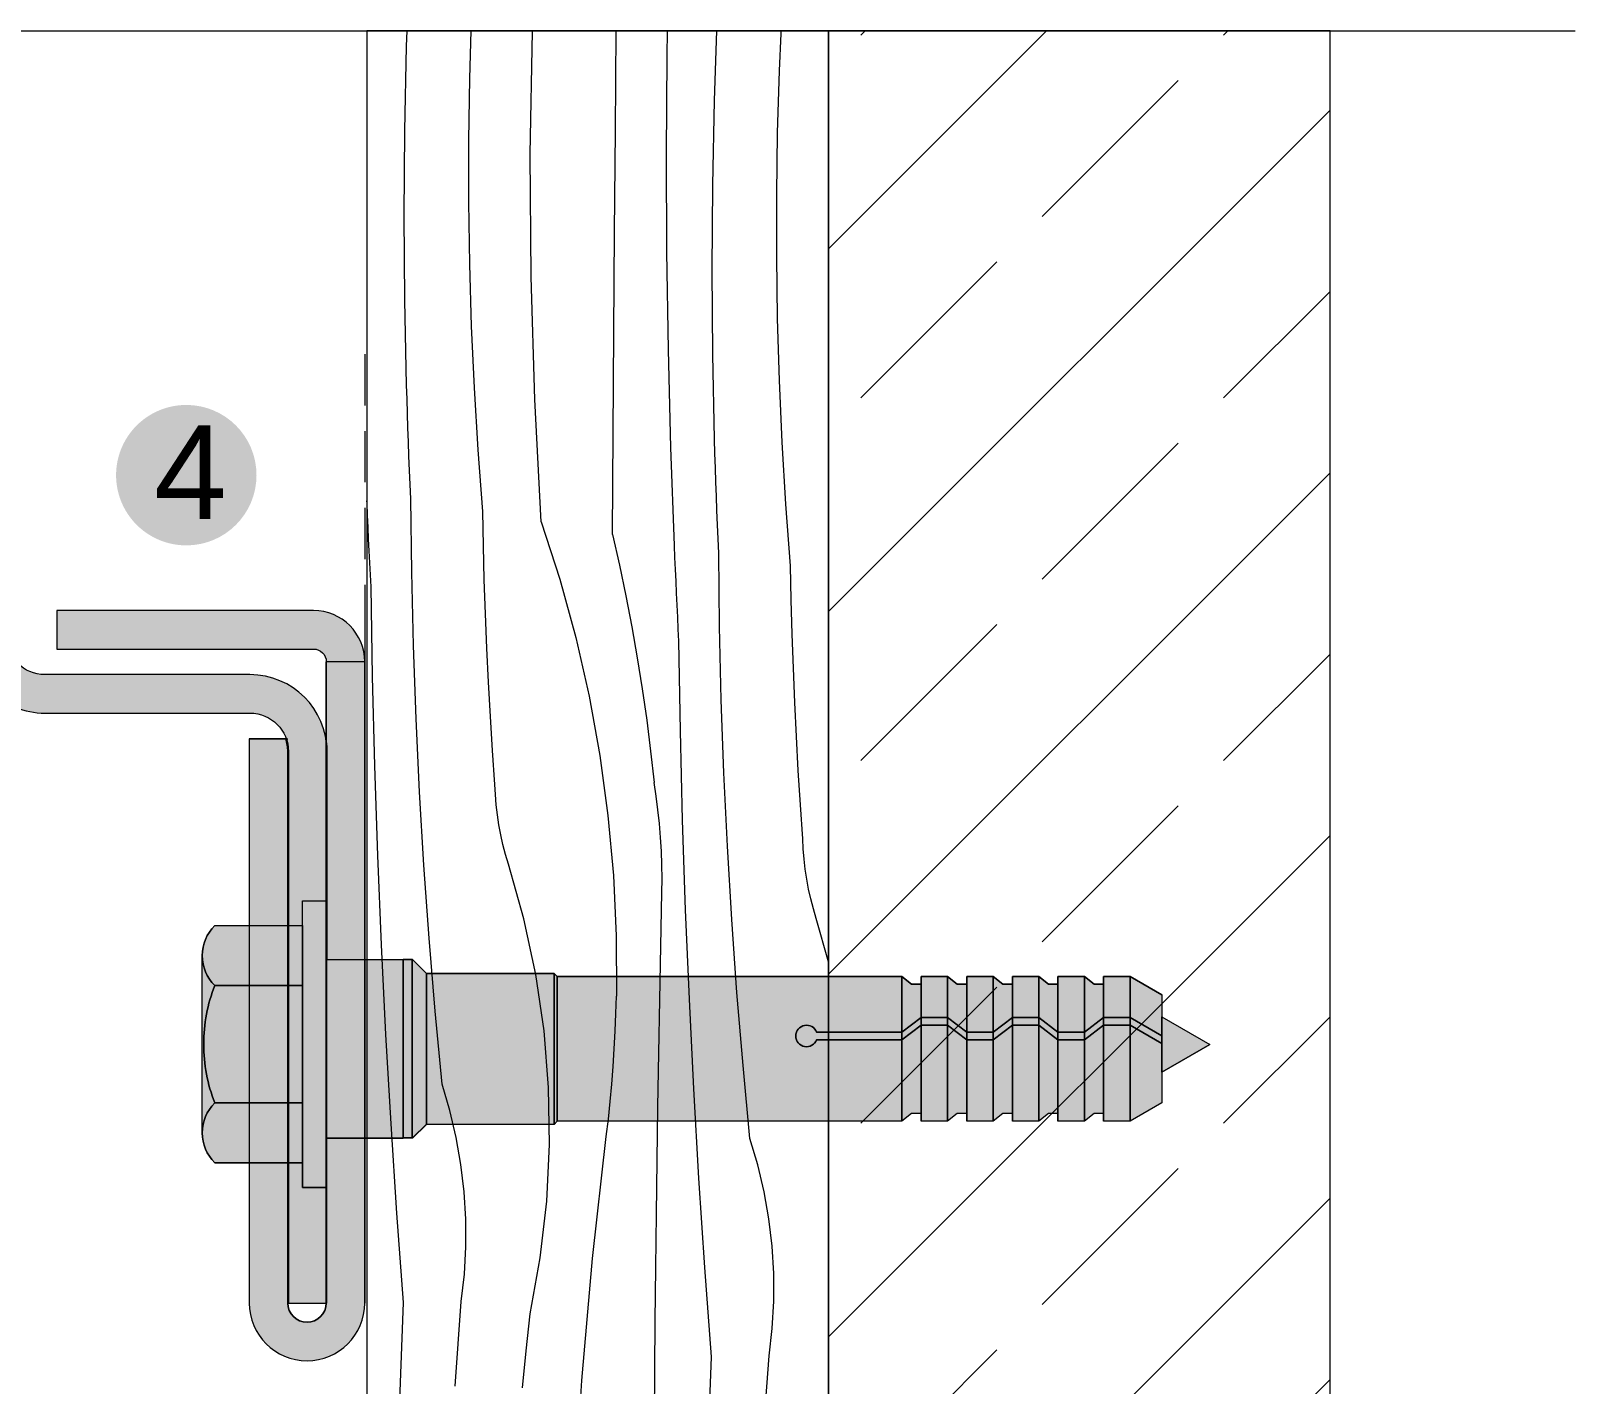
# Model space of a CAD drawing. Header units: millimetres. Extents: x -7826 to 55813, y 465 to 25965.
# Drawn here: x 49523 to 50125, y 14803 to 15331 of the extents above; entities that cross this region are included whole.
import ezdxf

# ---------------------------------------------------------------- set-up
doc = ezdxf.new("R2010")
doc.units = ezdxf.units.MM
doc.linetypes.add('Hidden Line', pattern=[30.00000000000001, 20, -10.00000000000001])
for name, color, linetype, lineweight in [('2D - Ogolne2', 251, 'Continuous', 15), ('2D - Ogolne5', 161, 'Continuous', 25), ('2D Drafting - General102', 254, 'Continuous', 13), ('2D Drafting - General121', 255, 'Continuous', 0), ('2D Drafting - General142', 254, 'Continuous', 0), ('2D Drafting - General2', 251, 'Continuous', 15), ('2D Drafting - General81', 251, 'Continuous', 20), ('ELE-warstwy2', 251, 'Continuous', 15), ('Opisy - Tekst121', 255, 'Continuous', 0)]:
    doc.layers.add(name, color=color, linetype=linetype, lineweight=lineweight)
doc.styles.add('GENERATED_STYLE_5', font='arial.ttf')

# ---------------------------------------------------------------- blocks, each defined once
blk = doc.blocks.new('*X14')
at = {"layer": '2D Drafting - General81', "linetype": 'Continuous'}
for p, q in [((-48649.31821343394, 67559.83775277509), (-48649.11861789362, 67565.74805207837)), ((-48624.67264350982, 67547.22192395214), (-48624.113058451, 67565.74805207837)), ((-48601.05445500449, 67517.67497542551), (-48600.22222209942, 67565.48578505877)), ((-48600.22222209942, 67565.48578505877), (-48600.21146769656, 67565.74805207837)), ((-48567.87820302477, 67526.78567742337), (-48567.56977867083, 67565.74805207837)), ((-48547.71109634572, 67555.89320447696), (-48547.54686335266, 67565.74805207837)), ((-48529.25045218669, 67538.66656695392), (-48528.33588874774, 67565.74805207837)), ((-48503.87581146168, 67550.18801423855), (-48503.26329801228, 67564.68425982898)), ((-48503.26329801228, 67564.68425982898), (-48503.20872015315, 67565.74805207837)), ((-48649.98370490962, 67526.79826802274), (-48649.31821343394, 67559.83775277509)), ((-48547.94361791428, 67517.73692972268), (-48547.71109634572, 67555.89320447696)), ((-48625.03880606376, 67523.07641573406), (-48624.67264350982, 67547.22192395214)), ((-48504.60488226257, 67526.05073813099), (-48503.87581146167, 67550.18801423855)), ((-48529.91594366237, 67505.62708220158), (-48529.25045218669, 67538.66656695392)), ((-48650.19920409972, 67493.75278434186), (-48649.98370490962, 67526.79826802274)), ((-48625.04197763019, 67498.9281314872), (-48625.03880606376, 67523.07641573406)), ((-48568.17570225641, 67487.44149359108), (-48567.87820302477, 67526.78567742337)), ((-48504.97104481651, 67501.90522991291), (-48504.60488226257, 67526.05073813099)), ((-48600.7592991826, 67469.8578340175), (-48601.05445500449, 67517.67497542551)), ((-48547.77282965294, 67479.58032871092), (-48547.94361791428, 67517.73692972268)), ((-48530.13144285247, 67472.5815985207), (-48529.91594366237, 67505.62708220158)), ((-48624.68215749245, 67474.78252792064), (-48625.04197763019, 67498.9281314872)), ((-48504.97421638294, 67477.75694566606), (-48504.97104481651, 67501.90522991291)), ((-48649.96467103829, 67460.7074302683), (-48650.19920409972, 67493.75278434186)), ((-48568.459254799, 67448.09720677356), (-48568.17570225641, 67487.44149359108)), ((-48623.95942695791, 67450.64506113765), (-48624.68215749245, 67474.78252792064)), ((-48547.1987506421, 67441.42766428636), (-48547.77282965294, 67479.58032871092)), ((-48504.6143962452, 67453.6113420995), (-48504.97421638294, 67477.75694566606)), ((-48599.33691870354, 67422.06094119835), (-48600.7592991826, 67469.8578340175)), ((-48529.89690979105, 67439.53624444714), (-48530.13144285247, 67472.5815985207)), ((-48649.28014922128, 67427.66833431386), (-48649.96467103829, 67460.7074302683)), ((-48622.87394933964, 67426.5211854029), (-48623.95942695791, 67450.64506113765)), ((-48503.89166571065, 67429.4738753165), (-48504.6143962452, 67453.6113420995)), ((-48568.72886061686, 67408.75282191463), (-48568.459254799, 67448.09720677356)), ((-48546.2214450177, 67403.283198854), (-48547.1987506421, 67441.42766428636)), ((-48529.21238797403, 67406.49714849271), (-48529.89690979105, 67439.53624444714)), ((-48649.12098946909, 67422.11819227375), (-48649.28014922128, 67427.66833431386)), ((-48621.42596991947, 67402.41635190994), (-48622.87394933964, 67426.5211854029)), ((-48502.80618809238, 67405.34999958175), (-48503.89166571065, 67429.4738753165)), ((-48648.94913061165, 67416.5684289432), (-48649.12098946909, 67422.11819227375)), ((-48596.78810423335, 67374.31086607599), (-48599.33691870354, 67422.06094119835)), ((-48648.76457354873, 67411.01907337857), (-48648.94913061165, 67416.5684289432)), ((-48648.56731924662, 67405.47015463411), (-48648.76457354873, 67411.01907337857)), ((-48568.98451967614, 67369.40834395814), (-48568.72886061686, 67408.75282191463)), ((-48648.35736873806, 67399.92170176182), (-48648.56731924662, 67405.47015463411)), ((-48619.6158158926, 67378.33600754935), (-48621.42596991947, 67402.41635190994)), ((-48544.84102196407, 67365.15119390283), (-48546.2214450177, 67403.283198854)), ((-48529.05322822183, 67400.9470064526), (-48529.21238797402, 67406.49714849272)), ((-48501.35820867221, 67381.24516608879), (-48502.80618809238, 67405.34999958175)), ((-48648.13472312225, 67394.3737438112), (-48648.35736873806, 67399.92170176182)), ((-48528.88136936439, 67395.39724312205), (-48529.05322822183, 67400.9470064526)), ((-48528.69681230147, 67389.84788755742), (-48528.88136936439, 67395.39724312205)), ((-48647.8993835649, 67388.82630982918), (-48648.13472312225, 67394.3737438112)), ((-48528.49955799936, 67384.29896881297), (-48528.69681230147, 67389.84788755742)), ((-48647.65135129815, 67383.27942885995), (-48647.8993835649, 67388.82630982918)), ((-48528.2896074908, 67378.75051594069), (-48528.49955799936, 67384.29896881297)), ((-48664.71178325675, 67381.64784302753), (-48664.74784675526, 67382.50358001268)), ((-48664.50872513288, 67376.97356557462), (-48664.71178325675, 67381.64784302753)), ((-48647.30948627648, 67354.70148377257), (-48647.65135129815, 67383.27942885997)), ((-48619.34911322461, 67365.01879450917), (-48619.6158158926, 67378.33600754935)), ((-48528.066961875, 67373.20255799005), (-48528.2896074908, 67378.75051594069)), ((-48499.54805464534, 67357.1648217282), (-48501.35820867221, 67381.24516608879)), ((-48664.29960918082, 67372.29955521655), (-48664.50872513288, 67376.97356557462)), ((-48664.08443575179, 67367.62581980428), (-48664.29960918082, 67372.29955521655)), ((-48596.78810423336, 67374.310866076), (-48589.56401359491, 67351.92820856354)), ((-48527.83162231765, 67367.65512400804), (-48528.066961875, 67373.20255799005)), ((-48663.86320520724, 67362.95236718819), (-48664.08443575179, 67367.62581980428)), ((-48568.98451967615, 67369.40834395814), (-48566.27370605092, 67357.44140052934)), ((-48527.58359005089, 67362.1082430388), (-48527.83162231765, 67367.65512400804)), ((-48663.63591791875, 67358.27920521826), (-48663.86320520724, 67362.95236718819)), ((-48618.98822362465, 67351.7038009993), (-48619.34911322461, 67365.01879450917)), ((-48544.6440220095, 67360.47665720638), (-48544.84102196407, 67365.15119390283)), ((-48544.44096388564, 67355.80237975346), (-48544.6440220095, 67360.47665720638)), ((-48527.24172502923, 67333.53029795142), (-48527.5835900509, 67362.10824303882)), ((-48663.4025742681, 67353.60634174399), (-48663.63591791875, 67358.27920521826)), ((-48663.16317464726, 67348.93378461429), (-48663.4025742681, 67353.60634174399)), ((-48646.62921723939, 67326.12959109554), (-48647.30948627648, 67354.70148377257)), ((-48566.27370605092, 67357.44140052934), (-48563.75860358877, 67345.43179998876)), ((-48544.23184793357, 67351.1283693954), (-48544.44096388564, 67355.80237975346)), ((-48499.28135197736, 67343.84760868803), (-48499.54805464534, 67357.1648217282)), ((-48662.57930823296, 67314.02686896184), (-48663.16317464726, 67348.93378461429)), ((-48618.53316514764, 67338.3916931552), (-48618.98822362465, 67351.7038009993)), ((-48589.56401359491, 67351.92820856354), (-48583.33805940862, 67329.24763675984)), ((-48544.01667450454, 67346.45463398311), (-48544.23184793357, 67351.1283693954)), ((-48563.75860358877, 67345.43179998876), (-48561.43988255198, 67333.38274283508)), ((-48543.79544395999, 67341.78118136703), (-48544.01667450454, 67346.45463398311)), ((-48543.5681566715, 67337.10801939711), (-48543.79544395999, 67341.78118136703)), ((-48498.92046237739, 67330.53261517816), (-48499.28135197736, 67343.84760868803)), ((-48617.98396055972, 67325.08313696786), (-48618.53316514764, 67338.3916931552)), ((-48543.33481302085, 67332.43515592282), (-48543.5681566715, 67337.10801939711)), ((-48583.33805940862, 67329.24763675984), (-48578.12245371134, 67306.31363797894)), ((-48561.43988255198, 67333.38274283508), (-48559.31816086813, 67321.29744008192)), ((-48543.09541340001, 67327.76259879312), (-48543.33481302085, 67332.43515592282)), ((-48526.56145599213, 67304.95840527439), (-48527.24172502923, 67333.53029795142)), ((-48498.46540390039, 67317.22050733404), (-48498.92046237739, 67330.53261517816)), ((-48645.61063959084, 67297.56775787906), (-48646.62921723939, 67326.12959109554)), ((-48617.340637337, 67311.77879825066), (-48617.98396055972, 67325.08313696786)), ((-48542.5115469857, 67292.85568314069), (-48543.0954134, 67327.76259879314)), ((-48559.31816086813, 67321.29744008192), (-48557.39400396545, 67309.1791124022)), ((-48497.91619931247, 67303.91195114671), (-48498.46540390039, 67317.22050733404)), ((-48661.70805513072, 67279.12594378227), (-48662.57930823296, 67314.02686896184)), ((-48616.60322766429, 67298.47934260595), (-48617.340637337, 67311.77879825066)), ((-48578.12245371134, 67306.31363797894), (-48573.92742676936, 67283.17119662483)), ((-48557.39400396545, 67309.1791124022), (-48555.66792462218, 67297.03098926981)), ((-48525.54287834358, 67276.39657205791), (-48526.56145599213, 67304.95840527439)), ((-48497.27287608974, 67290.6076124295), (-48497.91619931247, 67303.91195114671)), ((-48644.25389618072, 67269.01998976263), (-48645.61063959084, 67297.56775787906)), ((-48615.77176843344, 67285.18543539182), (-48616.60322766429, 67298.47934260595)), ((-48555.66792462218, 67297.03098926981), (-48554.14038282986, 67284.85630809896)), ((-48541.64029388347, 67257.95475796112), (-48542.5115469857, 67292.85568314069)), ((-48496.53546641704, 67277.3081567848), (-48497.27287608974, 67290.6076124295)), ((-48614.84630124149, 67271.8977416887), (-48615.77176843344, 67285.18543539182)), ((-48573.92742676936, 67283.17119662483), (-48570.76120701193, 67259.86570595589)), ((-48554.14038282986, 67284.85630809896), (-48552.81178567074, 67272.65831338147)), ((-48660.5494744044, 67244.23337507407), (-48661.70805513072, 67279.12594378227)), ((-48524.18613493346, 67247.84880394148), (-48525.54287834358, 67276.39657205791)), ((-48495.70400718618, 67264.01424957067), (-48496.53546641704, 67277.3081567848)), ((-48642.55917728481, 67240.49029041309), (-48644.25389618072, 67269.01998976263)), ((-48614.66924023854, 67267.95281785047), (-48614.84630124149, 67271.8977416887)), ((-48551.98771033328, 67267.3414326728), (-48552.81178567073, 67272.65831338147)), ((-48614.35382617469, 67264.01653932164), (-48614.66924023854, 67267.95281785047)), ((-48613.90044773677, 67260.09375680407), (-48614.35382617469, 67264.01653932164)), ((-48551.28847026252, 67262.00669894415), (-48551.98771033328, 67267.3414326728)), ((-48494.77853999424, 67250.72655586756), (-48495.70400718618, 67264.01424957067)), ((-48613.30966362599, 67256.18930436837), (-48613.90044773677, 67260.09375680407)), ((-48570.76120701193, 67259.86570595589), (-48568.63000489149, 67236.4428790472)), ((-48550.71444958149, 67256.65704279728), (-48551.28847026252, 67262.00669894415)), ((-48540.48171315714, 67223.06218925292), (-48541.64029388347, 67257.95475796112)), ((-48612.58220186949, 67252.3079934969), (-48613.30966362599, 67256.18930436837)), ((-48611.71895892316, 67248.45460715449), (-48612.58220186949, 67252.3079934969)), ((-48550.26596362478, 67251.29540303143), (-48550.71444958149, 67256.65704279728)), ((-48549.94325876524, 67245.924725029), (-48550.26596362478, 67251.29540303143)), ((-48610.72099856695, 67244.63389389442), (-48611.71895892316, 67248.45460715449)), ((-48549.74651227873, 67240.5479591375), (-48549.94325876524, 67245.924725029)), ((-48522.49141603756, 67219.31910459195), (-48524.18613493346, 67247.84880394148)), ((-48494.60147899129, 67246.78163202932), (-48494.77853999424, 67250.72655586756)), ((-48494.28606492744, 67242.8453535005), (-48494.60147899129, 67246.78163202932)), ((-48659.10364459632, 67209.35152826912), (-48660.5494744044, 67244.23337507407)), ((-48640.52672057809, 67211.98266096332), (-48642.55917728481, 67240.49029041309)), ((-48609.58955059396, 67240.85056200672), (-48610.72099856695, 67244.63389389442)), ((-48603.55337852077, 67219.50839233032), (-48609.58955059396, 67240.85056200672)), ((-48549.67583224668, 67235.16805904874), (-48549.74651227873, 67240.5479591375)), ((-48493.83268648951, 67238.92257098292), (-48494.28606492744, 67242.8453535005)), ((-48493.24190237874, 67235.01811854722), (-48493.83268648951, 67238.92257098292)), ((-48568.63000489149, 67236.4428790472), (-48567.53800070204, 67212.94865912564)), ((-48549.73125749669, 67229.78798017629), (-48549.67583224668, 67235.16805904874)), ((-48492.51444062223, 67231.13680767575), (-48493.24190237874, 67235.01811854722)), ((-48550.17454552127, 67208.89791637061), (-48549.73125749669, 67229.78798017629)), ((-48491.65119767591, 67227.28342133334), (-48492.51444062223, 67231.13680767575)), ((-48490.6532373197, 67223.46270807329), (-48491.65119767591, 67227.28342133334)), ((-48539.03588334907, 67188.18034244797), (-48540.48171315714, 67223.06218925292)), ((-48489.52178934671, 67219.67937618557), (-48490.6532373197, 67223.46270807329)), ((-48598.91703268429, 67197.81904293763), (-48603.55337852077, 67219.50839233032)), ((-48520.45895933084, 67190.81147514217), (-48522.49141603756, 67219.31910459195)), ((-48484.74784675527, 67202.80008719639), (-48489.52178934671, 67219.67937618557)), ((-48657.37066372198, 67174.48276807256), (-48659.10364459632, 67209.35152826912)), ((-48638.15681110138, 67183.50109945094), (-48640.52672057809, 67211.98266096332)), ((-48567.53800070204, 67212.94865912564), (-48567.48733637959, 67189.4291294535)), ((-48550.584240667, 67188.0071667439), (-48550.17454552127, 67208.89791637061)), ((-48595.7001173865, 67175.87422496709), (-48598.91703268429, 67197.81904293763)), ((-48518.08904985413, 67162.32991362979), (-48520.45895933084, 67190.81147514217)), ((-48567.6691386677, 67182.56027143449), (-48567.48733637958, 67189.4291294535)), ((-48550.96034187448, 67167.11578531614), (-48550.584240667, 67188.0071667439)), ((-48537.30290247472, 67153.31158225141), (-48539.03588334907, 67188.18034244797)), ((-48635.44978122141, 67155.04960025776), (-48638.15681110138, 67183.50109945094)), ((-48567.93979948824, 67175.6943406689), (-48567.6691386677, 67182.56027143449)), ((-48655.35064926335, 67139.62945830225), (-48657.37066372198, 67174.48276807256)), ((-48593.91623501624, 67153.7667297792), (-48595.7001173865, 67175.87422496709)), ((-48568.29927352833, 67168.83248662119), (-48567.93979948824, 67175.6943406689)), ((-48568.74750060639, 67161.97585807329), (-48568.29927352833, 67168.83248662119)), ((-48551.30284817117, 67146.22382610895), (-48550.96034187448, 67167.11578531614)), ((-48569.28440568219, 67155.12560293227), (-48568.74750060639, 67161.97585807329)), ((-48515.38201997415, 67133.8784144366), (-48518.08904985413, 67162.32991362979)), ((-48632.4118410472, 67144.76342915582), (-48635.44978122141, 67155.04960025776)), ((-48569.90989886937, 67148.28286803822), (-48569.28440568219, 67155.12560293227)), ((-48593.57292853294, 67131.59003659803), (-48593.91623501624, 67153.7667297792)), ((-48535.2828880161, 67118.4582724811), (-48537.30290247472, 67153.31158225141)), ((-48629.96301012254, 67134.32132096145), (-48632.4118410472, 67144.76342915582)), ((-48570.6238754506, 67141.44879897221), (-48569.90989886937, 67148.28286803822)), ((-48551.6117586714, 67125.33134314543), (-48551.30284817117, 67146.22382610895)), ((-48653.04373816097, 67104.79396172875), (-48655.35064926335, 67139.62945830225)), ((-48571.42621589499, 67134.62453986453), (-48570.6238754506, 67141.44879897221)), ((-48628.11119401987, 67123.75698598179), (-48629.96301012254, 67134.32132096145)), ((-48594.67164957208, 67109.4379172441), (-48593.57292853294, 67131.59003659803)), ((-48576.75711660338, 67087.1045690414), (-48571.42621589499, 67134.62453986453)), ((-48512.34407979994, 67123.59224333467), (-48515.38201997415, 67133.8784144366)), ((-48551.88707257641, 67104.43839045004), (-48551.6117586714, 67125.33134314543)), ((-48626.86237096583, 67113.1045291093), (-48628.11119401987, 67123.75698598179)), ((-48532.97597691372, 67083.6227759076), (-48535.2828880161, 67118.4582724811)), ((-48509.89524887529, 67113.1501351403), (-48512.34407979994, 67123.59224333467)), ((-48626.22057254179, 67102.39833972076), (-48626.86237096583, 67113.1045291093)), ((-48508.04343277261, 67102.58580016064), (-48509.89524887529, 67113.1501351403)), ((-48597.207752307, 67087.40403963003), (-48594.67164957208, 67109.4379172441)), ((-48650.45008680462, 67069.97863991493), (-48653.04373816097, 67104.79396172875)), ((-48626.18787066863, 67091.67298065788), (-48626.22057254179, 67102.39833972076)), ((-48552.12878917425, 67083.54502204845), (-48551.88707257641, 67104.43839045004)), ((-48506.79460971858, 67091.93334328817), (-48508.04343277261, 67102.58580016064)), ((-48626.76437091795, 67080.9630766479), (-48626.18787066863, 67091.67298065788)), ((-48506.15281129453, 67081.22715389961), (-48506.79460971858, 67091.93334328817)), ((-48601.17051309334, 67065.58157169573), (-48597.207752307, 67087.40403963003)), ((-48580.96623486773, 67039.47212786072), (-48576.75711660338, 67087.1045690414)), ((-48552.3369078399, 67062.65129196741), (-48552.12878917425, 67083.54502204845)), ((-48530.38232555737, 67048.8074540938), (-48532.97597691372, 67083.6227759076)), ((-48627.94821217128, 67070.30320252446), (-48626.76437091795, 67080.9630766479)), ((-48506.12010942137, 67070.50179483673), (-48506.15281129453, 67081.22715389961)), ((-48630.41160447608, 67037.34895955096), (-48627.94821217128, 67070.30320252446)), ((-48506.69660967069, 67059.79189082675), (-48506.12010942137, 67070.50179483673)), ((-48651.89220178835, 67031.84891825615), (-48650.45008680462, 67069.97863991493)), ((-48602.69769535246, 67051.1529881446), (-48601.17051309334, 67065.58157169573)), ((-48552.69019343651, 67023.30756951377), (-48552.3369078399, 67062.65129196741)), ((-48507.88045092402, 67049.13201670331), (-48506.69660967069, 67059.79189082675)), ((-48604.09449920789, 67036.711199892), (-48602.69769535246, 67051.1529881446)), ((-48531.8244405411, 67010.677732435), (-48530.38232555737, 67048.8074540938)), ((-48510.34384322882, 67016.17777372981), (-48507.88045092402, 67049.13201670331)), ((-48584.05123094353, 66991.75369401588), (-48580.96623486773, 67039.47212786072))]:
    blk.add_line(p, q, dxfattribs=at)
blk = doc.blocks.new('Wype_nienie_21')
at = {"layer": '2D Drafting - General2', "linetype": 'Continuous'}
for p, q in [((-48484.74784675527, 67565.74805207837), (-48664.74784675526, 67565.74805207837)), ((-48664.74784675526, 67565.74805207837), (-48664.74784675526, 66653.83366703978)), ((-48484.74784675527, 66653.83366703978), (-48484.74784675527, 67565.74805207837))]:
    blk.add_line(p, q, dxfattribs=at)
at = {"layer": '2D Drafting - General81', "linetype": 'Continuous'}
blk.add_blockref('*X14', (0, 0), dxfattribs=at)

msp = doc.modelspace()

# ---------------------------------------------------------------- hatches: boundary and pattern name
at = {"layer": '2D - Ogolne5', "linetype": 'Continuous'}
msp.add_hatch(color=256, dxfattribs=at).paths.add_polyline_path([(49583.3559165989, 15130.39267922585, 0.9999999999999999), (49583.35591659889, 15185.16068516024, 0.9999999999999999)], flags=0)
at = {"layer": '2D Drafting - General102', "linetype": 'Continuous'}
h = msp.add_hatch(color=256, dxfattribs=at)
edge = h.paths.add_edge_path()
edge.add_line((49532.9391928781, 15104.99721744522), (49532.9391928781, 15089.99721744522))
edge.add_line((49532.9391928781, 15089.99721744522), (49632.93919496427, 15089.99721744522))
edge.add_arc((49632.93919496427, 15084.99722966419), 4.999987781033269, 0, 90, ccw=False)
edge.add_line((49637.9391827453, 15084.99722966419), (49637.9391827453, 15053.95124193304))
edge.add_arc((49608.20089657365, 15049.99721416695), 30.00000000002899, 2.779643182293512e-11, 7.573673327187009, ccw=False)
edge.add_line((49638.20089657368, 15049.99721416697), (49638.20089657368, 14968.907943642))
edge.add_line((49638.20089657368, 14968.907943642), (49652.93917893651, 14968.907943642))
edge.add_line((49652.93917893651, 14968.907943642), (49652.93917893651, 15084.99722966419))
edge.add_arc((49632.93919115548, 15084.99722966419), 19.99998778103327, 0, 89.99998908861606)
edge.add_line((49632.93919496427, 15104.99721744522), (49532.9391928781, 15104.99721744522))
h = msp.add_hatch(color=256, dxfattribs=at)
edge = h.paths.add_edge_path()
edge.add_line((49652.9391827453, 14834.99721416697), (49652.9391827453, 15084.99722966419))
edge.add_line((49652.9391827453, 15084.99722966419), (49637.9391827453, 15084.99722966419))
edge.add_line((49637.9391827453, 15084.99722966419), (49637.9391827453, 14834.99721416697))
edge.add_arc((49630.4391827453, 14834.99721416697), 7.5, -180, 0, ccw=False)
edge.add_line((49622.9391827453, 14834.99721416697), (49622.9391827453, 15049.99721416697))
edge.add_arc((49607.93918274527, 15049.99721416698), 15.0000000000291, 359.9999999999722, 379.4712520273591)
edge.add_line((49622.08131562948, 15054.99722191559), (49607.9391827453, 15054.99722191559))
edge.add_line((49607.9391827453, 15054.99722191559), (49607.9391827453, 14834.99721416697))
edge.add_arc((49630.4391827453, 14834.99721416697), 22.5, 180, 360)
at = {"layer": '2D Drafting - General121', "linetype": 'Continuous'}
for points in [[(49637.9391827453, 14935.91332010936), (49637.9391827453, 14879.99416984371), (49628.61932436769, 14879.99416984371), (49628.61932436769, 14935.91332010936), (49628.61932436769, 14991.83247037501), (49637.9391827453, 14991.83247037501)], [(49667.93917473459, 14899.23604643131), (49637.9391827453, 14899.23604643131), (49637.9391827453, 14935.91332010936), (49637.9391827453, 14968.907943642), (49667.93917473459, 14968.907943642), (49667.93917473459, 14932.03764678276)], [(49637.9391827453, 14899.23604643131), (49637.9391827453, 14935.91332010936), (49637.9391827453, 14968.907943642), (49667.93917473459, 14968.907943642), (49667.93917473459, 14932.98738458642), (49667.93917473459, 14899.23604643131)], [(49667.93917473459, 14899.3331315365), (49667.93917473459, 14932.03764678276), (49667.93917473459, 14968.907943642), (49671.4526401668, 14968.9079443864), (49671.4526401668, 14899.3331315365)], [(49671.4526401668, 14899.3331315365), (49671.4526401668, 14968.9079443864), (49671.62816950849, 14968.9079443864), (49677.04171695362, 14963.49439694127), (49677.04171695362, 14904.74667898164), (49671.62816950849, 14899.3331315365)], [(49677.04171695362, 14904.64959387644), (49677.04171695362, 14963.49439694127), (49726.78403386622, 14963.49439694127), (49726.78403386622, 14904.64959387644)], [(49726.78403386622, 14904.64959387644), (49726.78403386622, 14963.49439694127), (49728.02950536804, 14962.24892543944), (49728.02950536804, 14905.89506537825)], [(49869.88964331862, 14959.29025925457), (49869.88964331862, 14946.33919723464), (49862.44836553036, 14940.5927126609), (49862.44836553036, 14962.24892543944), (49866.19131058754, 14959.29025925457)], [(49880.2449749657, 14962.24892543944), (49880.2449749657, 14946.33919723464), (49869.88964331862, 14946.33919723464), (49869.88964331862, 14962.24892543944)], [(49887.68625275396, 14959.29025925457), (49887.68625275396, 14940.5927126609), (49880.2449749657, 14946.33919723464), (49880.2449749657, 14962.24892543944), (49883.98792002287, 14959.29025925457)], [(49898.04158440102, 14962.24892543944), (49898.04158440102, 14940.5927126609), (49887.68625275396, 14940.5927126609), (49887.68625275396, 14962.24892543944)], [(49898.04158440102, 14940.5927126609), (49898.04158440102, 14962.24892543944), (49901.78452945819, 14959.29025925457), (49905.4828621893, 14959.29025925457), (49905.4828621893, 14946.33919723464)], [(49915.83819383636, 14962.24892543944), (49915.83819383636, 14946.33919723464), (49905.4828621893, 14946.33919723464), (49905.4828621893, 14962.24892543944)], [(49923.27947162462, 14959.29025925457), (49923.27947162462, 14940.5927126609), (49915.83819383636, 14946.33919723464), (49915.83819383636, 14962.24892543944), (49919.58113889353, 14959.29025925457)], [(49933.6348032717, 14962.24892543944), (49933.6348032717, 14940.5927126609), (49923.27947162462, 14940.5927126609), (49923.27947162462, 14962.24892543944)], [(49941.07608105995, 14959.29025925457), (49941.07608105995, 14946.33919723464), (49933.6348032717, 14940.5927126609), (49933.6348032717, 14962.24892543944), (49937.37774832887, 14959.29025925457)], [(49941.07608105995, 14946.33919723464), (49941.07608105995, 14962.24892543944), (49951.43141270703, 14962.24892543944), (49951.43141270703, 14946.33919723464)], [(49963.81174168571, 14939.19141096614), (49951.43141270703, 14946.33919723464), (49951.43141270703, 14962.24892543944), (49963.81174168571, 14955.10113917094)], [(49862.44836553036, 14940.5927126609), (49869.88964331862, 14946.33919723464), (49869.88964331862, 14943.38053104977), (49862.44836553036, 14937.63404647603)], [(49869.88964331862, 14946.33919723464), (49880.2449749657, 14946.33919723464), (49880.2449749657, 14943.38053104977), (49869.88964331862, 14943.38053104977)], [(49887.68625275396, 14937.63404647603), (49880.2449749657, 14943.38053104977), (49880.2449749657, 14946.33919723464), (49887.68625275396, 14940.5927126609)], [(49905.4828621893, 14943.38053104977), (49898.04158440102, 14937.63404647603), (49898.04158440102, 14940.5927126609), (49905.4828621893, 14946.33919723464)], [(49915.83819383636, 14943.38053104977), (49905.4828621893, 14943.38053104977), (49905.4828621893, 14946.33919723464), (49915.83819383636, 14946.33919723464)], [(49923.27947162462, 14937.63404647603), (49915.83819383636, 14943.38053104977), (49915.83819383636, 14946.33919723464), (49923.27947162462, 14940.59271266091)], [(49933.6348032717, 14940.5927126609), (49941.07608105995, 14946.33919723464), (49941.07608105995, 14943.38053104977), (49933.6348032717, 14937.63404647603)], [(49941.07608105995, 14946.33919723464), (49951.43141270703, 14946.33919723464), (49951.43141270703, 14943.38053104977), (49941.07608105995, 14943.38053104977)], [(49963.81174168571, 14936.23274478125), (49951.43141270703, 14943.38053104977), (49951.43141270703, 14946.33919723464), (49963.81174168571, 14939.19141096614)], [(49982.53956629906, 14935.81623500416), (49963.81174168571, 14925.00372042232), (49963.81174168571, 14946.62874958603)], [(49869.88964331862, 14908.85373156314), (49866.19131058754, 14908.85373156314), (49862.44836553036, 14905.89506537825), (49862.44836553036, 14937.63404647603), (49869.88964331862, 14943.38053104977)], [(49869.88964331862, 14905.89506537825), (49869.88964331862, 14943.38053104977), (49880.2449749657, 14943.38053104977), (49880.2449749657, 14905.89506537825)], [(49887.68625275396, 14908.85373156314), (49883.98792002287, 14908.85373156314), (49880.2449749657, 14905.89506537826), (49880.2449749657, 14943.38053104977), (49887.68625275396, 14937.63404647603)], [(49887.68625275396, 14940.5927126609), (49898.04158440102, 14940.5927126609), (49898.04158440102, 14937.63404647603), (49887.68625275396, 14937.63404647603)], [(49905.4828621893, 14908.85373156314), (49901.78452945819, 14908.85373156314), (49898.04158440102, 14905.89506537825), (49898.04158440102, 14937.63404647603), (49905.4828621893, 14943.38053104977)], [(49915.83819383636, 14905.89506537825), (49905.4828621893, 14905.89506537825), (49905.4828621893, 14943.38053104977), (49915.83819383636, 14943.38053104977)], [(49923.27947162462, 14908.85373156314), (49919.58113889353, 14908.85373156314), (49915.83819383636, 14905.89506537826), (49915.83819383636, 14943.38053104977), (49923.27947162462, 14937.63404647603)], [(49923.27947162462, 14940.5927126609), (49933.6348032717, 14940.5927126609), (49933.6348032717, 14937.63404647603), (49923.27947162462, 14937.63404647603)], [(49941.07608105995, 14908.85373156314), (49937.37774832887, 14908.85373156314), (49933.6348032717, 14905.89506537825), (49933.6348032717, 14937.63404647603), (49941.07608105995, 14943.38053104977)], [(49941.07608105995, 14905.89506537825), (49941.07608105995, 14943.38053104977), (49951.43141270703, 14943.38053104977), (49951.43141270703, 14905.89506537825)], [(49963.81174168571, 14913.04285164676), (49951.43141270703, 14905.89506537825), (49951.43141270703, 14943.38053104977), (49963.81174168571, 14936.23274478125)], [(49887.68625275396, 14905.89506537825), (49887.68625275396, 14937.63404647603), (49898.04158440102, 14937.63404647603), (49898.04158440102, 14905.89506537825)], [(49933.6348032717, 14905.89506537825), (49923.27947162462, 14905.89506537825), (49923.27947162462, 14937.63404647603), (49933.6348032717, 14937.63404647603)]]:
    msp.add_hatch(color=256, dxfattribs=at).paths.add_polyline_path(points)
h = msp.add_hatch(color=256, dxfattribs=at)
edge = h.paths.add_edge_path()
edge.add_line((49628.61932436769, 14958.82463862098), (49594.44651031645, 14958.82463862098))
edge.add_arc((49605.88598926258, 14970.47446159298), 16.32727943774128, 134.4780486831346, 225.5219513168654, ccw=False)
edge.add_line((49594.44651031645, 14982.12428456499), (49628.61932436769, 14982.12428456499))
edge.add_line((49628.61932436769, 14982.12428456499), (49628.61932436769, 14958.82463862098))
h = msp.add_hatch(color=256, dxfattribs=at)
edge = h.paths.add_edge_path()
edge.add_arc((49653.75469999215, 14935.91332010936), 63.57979143210105, 180, 201.1220213823848)
edge.add_arc((49605.8859892626, 14901.35217862574), 16.32727943775147, 134.478048683171, 180.0000000000255)
edge.add_line((49589.55870982484, 14901.35217862573), (49589.55870982484, 14970.47446159299))
edge.add_arc((49605.8859892626, 14970.47446159298), 16.32727943775535, 179.9999999999745, 225.521951316829)
edge.add_arc((49653.75469999215, 14935.91332010936), 63.57979143210049, 158.8779786176152, 180)
h = msp.add_hatch(color=256, dxfattribs=at)
edge = h.paths.add_edge_path()
edge.add_line((49628.61932436769, 14913.00200159775), (49594.44651031645, 14913.00200159775))
edge.add_arc((49653.75469999213, 14935.91332010936), 63.57979143208014, 180, 201.1220213823918, ccw=False)
edge.add_arc((49653.75469999213, 14935.91332010936), 63.57979143207194, 158.8779786176058, 180, ccw=False)
edge.add_line((49594.44651031645, 14958.82463862098), (49628.61932436769, 14958.82463862098))
edge.add_line((49628.61932436769, 14958.82463862098), (49628.61932436769, 14935.91332010936))
edge.add_line((49628.61932436769, 14935.91332010936), (49628.61932436769, 14913.00200159775))
h = msp.add_hatch(color=256, dxfattribs=at)
edge = h.paths.add_edge_path()
edge.add_line((49728.02950536804, 14905.89506537825), (49728.02950536804, 14962.24892543944))
edge.add_line((49728.02950536804, 14962.24892543944), (49862.44836553036, 14962.24892543944))
edge.add_line((49862.44836553036, 14962.24892543944), (49862.44836553036, 14940.5927126609))
edge.add_line((49862.44836553036, 14940.5927126609), (49829.13974879088, 14940.5927126609))
edge.add_arc((49825.2251403563, 14939.11337956846), 4.184804128563717, 20.70161155940426, 339.2983884405957)
edge.add_line((49829.13974879088, 14937.63404647603), (49862.44836553036, 14937.63404647603))
edge.add_line((49862.44836553036, 14937.63404647603), (49862.44836553036, 14905.89506537825))
edge.add_line((49862.44836553036, 14905.89506537825), (49728.02950536804, 14905.89506537825))
h = msp.add_hatch(color=256, dxfattribs=at)
edge = h.paths.add_edge_path()
edge.add_line((49862.44836553036, 14937.63404647603), (49829.13974879088, 14937.63404647603))
edge.add_arc((49825.2251403563, 14939.11337956846), 4.184804128563717, 20.701611559404284, 339.2983884405957, ccw=False)
edge.add_line((49829.13974879088, 14940.5927126609), (49862.44836553036, 14940.5927126609))
edge.add_line((49862.44836553036, 14940.5927126609), (49862.44836553036, 14937.63404647603))
h = msp.add_hatch(color=256, dxfattribs=at)
edge = h.paths.add_edge_path()
edge.add_line((49628.61932436769, 14889.70235565371), (49594.44651031645, 14889.70235565371))
edge.add_arc((49605.88598926259, 14901.35217862573), 16.32727943775157, 134.4780486831349, 225.5219513168651, ccw=False)
edge.add_line((49594.44651031645, 14913.00200159775), (49628.61932436769, 14913.00200159775))
edge.add_line((49628.61932436769, 14913.00200159775), (49628.61932436769, 14889.70235565371))
at = {"layer": '2D Drafting - General142', "linetype": 'Continuous'}
h = msp.add_hatch(color=256, dxfattribs=at)
edge = h.paths.add_edge_path()
edge.add_arc((49298.20089657374, 15249.99721416698), 25, 90, 180)
edge.add_line((49273.20089657373, 15249.99721416698), (49273.20089657373, 15184.99721416697))
edge.add_line((49273.20089657373, 15184.99721416697), (49288.20089657373, 15184.99721416698))
edge.add_line((49288.20089657373, 15184.99721416698), (49288.20089657373, 15249.99721416698))
edge.add_arc((49298.20089657374, 15249.99721416698), 10.00000000000728, 90, 180, ccw=False)
edge.add_line((49298.20089657374, 15259.99721416698), (49488.20089657375, 15259.99721416698))
edge.add_arc((49488.20089657374, 15249.99721416698), 10, 0, 89.99999999995828, ccw=False)
edge.add_line((49498.20089657374, 15249.99721416698), (49498.20089657375, 15094.99721416698))
edge.add_arc((49528.20089657375, 15094.99721416697), 30, 179.9999999999722, 269.9999999999861)
edge.add_line((49528.20089657374, 15064.99721416697), (49608.20089657368, 15064.99721416697))
edge.add_arc((49608.20089657368, 15049.99721416697), 15, 0, 90, ccw=False)
edge.add_line((49623.20089657367, 15049.99721416697), (49623.20089657368, 14834.99721416697))
edge.add_line((49623.20089657368, 14834.99721416697), (49638.20089657368, 14834.99721416697))
edge.add_line((49638.20089657368, 14834.99721416697), (49638.20089657368, 15049.99721416697))
edge.add_arc((49608.20089657368, 15049.99721416697), 30, 0, 90)
edge.add_line((49608.20089657368, 15079.99721416697), (49528.20089657374, 15079.99721416697))
edge.add_arc((49528.20089657375, 15094.99721416698), 15.00000000000728, 179.9999999999722, 269.9999999999722, ccw=False)
edge.add_line((49513.20089657374, 15094.99721416698), (49513.20089657374, 15249.99721416698))
edge.add_arc((49488.20089657374, 15249.99721416698), 25, 0, 89.99999999998334)
edge.add_line((49488.20089657375, 15274.99721416698), (49298.20089657374, 15274.99721416698))
at = {"layer": '2D Drafting - General81', "linetype": 'Continuous'}
h = msp.add_hatch(dxfattribs=at)
h.set_pattern_fill('SOLID___DASHED', color=256, style=0, pattern_type=2)
h.set_pattern_definition([(44.99999999999999, (98318.55812516046, -52234.74375773739), (-70.71067811865473, 70.71067811865478), []), (44.99999999999999, (98283.20278610114, -52199.38841867806), (-70.71067811865473, 70.71067811865478), [75, -25])])
h.paths.add_polyline_path([(49833.8102784052, 14419.0899093024), (50029.35599936851, 14419.0899093024), (50029.35599936851, 15331.00431059042), (49833.8102784052, 15331.00431059042)])

# ---------------------------------------------------------------- linework, layer by layer
at = {"layer": '2D - Ogolne2', "linetype": 'Continuous'}
for p, q in [((49671.62816950849, 14968.9079443864), (49667.93917473459, 14968.9079443864)), ((49667.93917473459, 14968.9079443864), (49667.93917473459, 14932.03764678276)), ((49677.04171695362, 14963.49439694127), (49671.62816950849, 14968.9079443864)), ((49726.78403386622, 14963.49439694127), (49677.04171695362, 14963.49439694127)), ((49677.04171695362, 14963.49439694127), (49677.04171695362, 14904.64959387644)), ((49728.02950536804, 14962.24892543944), (49726.78403386622, 14963.49439694127)), ((49726.78403386622, 14963.49439694127), (49726.78403386622, 14904.64959387644)), ((49862.44836553036, 14962.24892543944), (49728.02950536804, 14962.24892543944)), ((49728.02950536804, 14905.89506537825), (49728.02950536804, 14962.24892543944)), ((49866.19131058754, 14959.29025925457), (49862.44836553036, 14962.24892543944)), ((49862.44836553036, 14962.24892543944), (49862.44836553036, 14905.89506537825)), ((49869.88964331862, 14959.29025925457), (49866.19131058754, 14959.29025925457)), ((49869.88964331862, 14962.24892543944), (49869.88964331862, 14959.29025925457)), ((49880.2449749657, 14962.24892543944), (49869.88964331862, 14962.24892543944)), ((49869.88964331862, 14962.24892543944), (49869.88964331862, 14905.89506537825)), ((49883.98792002287, 14959.29025925457), (49880.2449749657, 14962.24892543944)), ((49880.2449749657, 14962.24892543944), (49880.2449749657, 14905.89506537825)), ((49887.68625275396, 14959.29025925457), (49883.98792002287, 14959.29025925457)), ((49887.68625275396, 14962.24892543944), (49887.68625275396, 14959.29025925457)), ((49898.04158440102, 14962.24892543944), (49887.68625275396, 14962.24892543944)), ((49887.68625275396, 14962.24892543944), (49887.68625275396, 14905.89506537825)), ((49901.78452945819, 14959.29025925457), (49898.04158440102, 14962.24892543944)), ((49898.04158440102, 14962.24892543944), (49898.04158440102, 14905.89506537825)), ((49905.4828621893, 14959.29025925457), (49901.78452945819, 14959.29025925457)), ((49905.4828621893, 14962.24892543944), (49905.4828621893, 14959.29025925457)), ((49915.83819383636, 14962.24892543944), (49905.4828621893, 14962.24892543944)), ((49905.4828621893, 14962.24892543944), (49905.4828621893, 14905.89506537825)), ((49919.58113889353, 14959.29025925457), (49915.83819383636, 14962.24892543944)), ((49915.83819383636, 14962.24892543944), (49915.83819383636, 14905.89506537825)), ((49923.27947162462, 14959.29025925457), (49919.58113889353, 14959.29025925457)), ((49923.27947162462, 14962.24892543944), (49923.27947162462, 14959.29025925457)), ((49933.6348032717, 14962.24892543944), (49923.27947162462, 14962.24892543944)), ((49923.27947162462, 14962.24892543944), (49923.27947162462, 14905.89506537825)), ((49937.37774832886, 14959.29025925457), (49933.6348032717, 14962.24892543944)), ((49933.6348032717, 14962.24892543944), (49933.6348032717, 14905.89506537825)), ((49941.07608105995, 14959.29025925457), (49937.37774832886, 14959.29025925457)), ((49941.07608105995, 14962.24892543944), (49941.07608105995, 14905.89506537825)), ((49951.43141270703, 14962.24892543944), (49941.07608105995, 14962.24892543944)), ((49963.81174168571, 14955.10113917094), (49951.43141270703, 14962.24892543944)), ((49951.43141270703, 14962.24892543944), (49951.43141270703, 14905.89506537825)), ((49963.81174168571, 14955.10113917094), (49963.81174168571, 14913.04285164676)), ((49869.88964331862, 14946.33919723464), (49862.44836553036, 14940.5927126609)), ((49880.2449749657, 14946.33919723464), (49869.88964331862, 14946.33919723464)), ((49887.68625275396, 14940.5927126609), (49880.2449749657, 14946.33919723464)), ((49905.4828621893, 14946.33919723464), (49898.04158440102, 14940.5927126609)), ((49915.83819383636, 14946.33919723464), (49905.4828621893, 14946.33919723464)), ((49923.27947162462, 14940.5927126609), (49915.83819383636, 14946.33919723464)), ((49941.07608105995, 14946.33919723464), (49933.6348032717, 14940.5927126609)), ((49951.43141270703, 14946.33919723464), (49941.07608105995, 14946.33919723464)), ((49963.81174168571, 14939.19141096614), (49951.43141270703, 14946.33919723464)), ((49963.81174168571, 14946.62874958603), (49982.53956629906, 14935.81623500418)), ((49862.44836553036, 14940.5927126609), (49829.13974879088, 14940.5927126609)), ((49869.88964331862, 14943.38053104977), (49862.44836553036, 14937.63404647603)), ((49880.2449749657, 14943.38053104977), (49869.88964331862, 14943.38053104977)), ((49887.68625275396, 14937.63404647603), (49880.2449749657, 14943.38053104977)), ((49898.04158440102, 14940.5927126609), (49887.68625275396, 14940.5927126609)), ((49905.4828621893, 14943.38053104977), (49898.04158440102, 14937.63404647603)), ((49915.83819383636, 14943.38053104977), (49905.4828621893, 14943.38053104977)), ((49923.27947162462, 14937.63404647603), (49915.83819383636, 14943.38053104977)), ((49933.6348032717, 14940.5927126609), (49923.27947162462, 14940.5927126609)), ((49941.07608105995, 14943.38053104977), (49933.6348032717, 14937.63404647603)), ((49951.43141270703, 14943.38053104977), (49941.07608105995, 14943.38053104977)), ((49963.81174168571, 14936.23274478125), (49951.43141270703, 14943.38053104977)), ((49862.44836553036, 14937.63404647603), (49829.13974879088, 14937.63404647603)), ((49898.04158440102, 14937.63404647603), (49887.68625275396, 14937.63404647603)), ((49933.6348032717, 14937.63404647603), (49923.27947162462, 14937.63404647603)), ((49963.81174168571, 14925.00372042232), (49982.53956629906, 14935.81623500418)), ((49667.93917473459, 14899.23604643131), (49667.93917473459, 14932.98738458642)), ((49963.81174168571, 14913.04285164676), (49951.43141270703, 14905.89506537825)), ((49677.04171695362, 14904.64959387644), (49671.62816950849, 14899.23604643131)), ((49726.78403386622, 14904.64959387644), (49677.04171695362, 14904.64959387644)), ((49728.02950536804, 14905.89506537825), (49726.78403386622, 14904.64959387644)), ((49862.44836553036, 14905.89506537825), (49728.02950536804, 14905.89506537825)), ((49866.19131058754, 14908.85373156314), (49862.44836553036, 14905.89506537825)), ((49869.88964331862, 14908.85373156314), (49866.19131058754, 14908.85373156314)), ((49869.88964331862, 14905.89506537825), (49869.88964331862, 14908.85373156314)), ((49880.2449749657, 14905.89506537825), (49869.88964331862, 14905.89506537825)), ((49883.98792002287, 14908.85373156314), (49880.2449749657, 14905.89506537825)), ((49887.68625275396, 14908.85373156314), (49883.98792002287, 14908.85373156314)), ((49887.68625275396, 14905.89506537825), (49887.68625275396, 14908.85373156314)), ((49898.04158440102, 14905.89506537825), (49887.68625275396, 14905.89506537825)), ((49901.78452945819, 14908.85373156314), (49898.04158440102, 14905.89506537825)), ((49905.4828621893, 14908.85373156314), (49901.78452945819, 14908.85373156314)), ((49905.4828621893, 14905.89506537825), (49905.4828621893, 14908.85373156314)), ((49915.83819383636, 14905.89506537825), (49905.4828621893, 14905.89506537825)), ((49919.58113889353, 14908.85373156314), (49915.83819383636, 14905.89506537825)), ((49923.27947162462, 14908.85373156314), (49919.58113889353, 14908.85373156314)), ((49923.27947162462, 14905.89506537825), (49923.27947162462, 14908.85373156314)), ((49933.6348032717, 14905.89506537825), (49923.27947162462, 14905.89506537825)), ((49937.37774832886, 14908.85373156314), (49933.6348032717, 14905.89506537825)), ((49941.07608105995, 14908.85373156314), (49937.37774832886, 14908.85373156314)), ((49951.43141270703, 14905.89506537825), (49941.07608105995, 14905.89506537825)), ((49671.62816950849, 14899.23604643131), (49667.93917473459, 14899.23604643131))]:
    msp.add_line(p, q, dxfattribs=at)
msp.add_arc((49825.22514035629, 14939.11337956847), 4.184804128572733, 20.70161155921624, 339.2983884407838, dxfattribs=at)
at = {"layer": '2D Drafting - General2', "linetype": 'Continuous'}
for p, q in [((49106.68534430987, 15331.00432361125), (50124.93095947099, 15331.00432361125)), ((50029.35600631037, 14419.08991253098), (50029.35600631037, 15331.00431059042)), ((49637.9391827453, 14834.99721416697), (49637.9391827453, 15084.99722966419)), ((49652.9391827453, 15084.99722966419), (49652.9391827453, 14834.99721416697)), ((49607.9391827453, 15054.99722191559), (49622.9391827453, 15054.99722191559)), ((49628.61932436769, 14991.83247037501), (49637.9391827453, 14991.83247037501)), ((49628.61932436769, 14935.91332010936), (49628.61932436769, 14991.83247037501)), ((49637.9391827453, 14991.83247037501), (49637.9391827453, 14935.91332010936)), ((49594.44651031645, 14982.12428456499), (49628.61932436769, 14982.12428456499)), ((49589.55870982484, 14901.35217862573), (49589.55870982484, 14970.47446159299)), ((49637.93918357289, 14968.907943642), (49667.93917473459, 14968.907943642)), ((49594.44651031645, 14958.82463862098), (49628.61932436769, 14958.82463862098)), ((49628.61932436769, 14935.91332010936), (49628.61932436769, 14879.99416984371)), ((49637.9391827453, 14879.99416984371), (49637.9391827453, 14935.91332010936)), ((49594.44651031645, 14913.00200159775), (49628.61932436769, 14913.00200159775)), ((49637.93917719694, 14899.23604643131), (49667.93917473459, 14899.23604643131)), ((49594.44651031645, 14889.70235565371), (49628.61932436769, 14889.70235565371)), ((49628.61932436769, 14879.99416984371), (49637.9391827453, 14879.99416984371))]:
    msp.add_line(p, q, dxfattribs=at)
at = {"layer": '2D Drafting - General2', "linetype": 'Hidden Line'}
for p, q in [((49652.9391827453, 15204.99721953139), (49652.9391827453, 15104.99721744522)), ((49652.9391827453, 15104.99721744522), (49652.9391827453, 15084.99722966419))]:
    msp.add_line(p, q, dxfattribs=at)
at = {"layer": '2D Drafting - General2', "linetype": 'Continuous', "flags": 128}
for points in [[(49833.8102784052, 14419.0899093024), (50029.35599936851, 14419.0899093024), (50029.35599936851, 15331.00431059042), (49833.8102784052, 15331.00431059042)], [(49637.9391827453, 14935.91332010936), (49637.9391827453, 14879.99416984371), (49628.61932436769, 14879.99416984371), (49628.61932436769, 14935.91332010936), (49628.61932436769, 14991.83247037501), (49637.9391827453, 14991.83247037501)], [(49667.93917473459, 14899.23604643131), (49637.9391827453, 14899.23604643131), (49637.9391827453, 14935.91332010936), (49637.9391827453, 14968.907943642), (49667.93917473459, 14968.907943642), (49667.93917473459, 14932.03764678276)], [(49637.9391827453, 14899.23604643131), (49637.9391827453, 14935.91332010936), (49637.9391827453, 14968.907943642), (49667.93917473459, 14968.907943642), (49667.93917473459, 14932.98738458642), (49667.93917473459, 14899.23604643131)], [(49667.93917473459, 14899.3331315365), (49667.93917473459, 14932.03764678276), (49667.93917473459, 14968.907943642), (49671.4526401668, 14968.9079443864), (49671.4526401668, 14899.3331315365)], [(49671.4526401668, 14899.3331315365), (49671.4526401668, 14968.9079443864), (49671.62816950849, 14968.9079443864), (49677.04171695362, 14963.49439694127), (49677.04171695362, 14904.74667898164), (49671.62816950849, 14899.3331315365)], [(49677.04171695362, 14904.64959387644), (49677.04171695362, 14963.49439694127), (49726.78403386622, 14963.49439694127), (49726.78403386622, 14904.64959387644)], [(49726.78403386622, 14904.64959387644), (49726.78403386622, 14963.49439694127), (49728.02950536804, 14962.24892543944), (49728.02950536804, 14905.89506537825)], [(49869.88964331862, 14959.29025925457), (49869.88964331862, 14946.33919723464), (49862.44836553036, 14940.5927126609), (49862.44836553036, 14962.24892543944), (49866.19131058754, 14959.29025925457)], [(49880.2449749657, 14962.24892543944), (49880.2449749657, 14946.33919723464), (49869.88964331862, 14946.33919723464), (49869.88964331862, 14962.24892543944)], [(49887.68625275396, 14959.29025925457), (49887.68625275396, 14940.5927126609), (49880.2449749657, 14946.33919723464), (49880.2449749657, 14962.24892543944), (49883.98792002287, 14959.29025925457)], [(49898.04158440102, 14962.24892543944), (49898.04158440102, 14940.5927126609), (49887.68625275396, 14940.5927126609), (49887.68625275396, 14962.24892543944)], [(49898.04158440102, 14940.5927126609), (49898.04158440102, 14962.24892543944), (49901.78452945819, 14959.29025925457), (49905.4828621893, 14959.29025925457), (49905.4828621893, 14946.33919723464)], [(49915.83819383636, 14962.24892543944), (49915.83819383636, 14946.33919723464), (49905.4828621893, 14946.33919723464), (49905.4828621893, 14962.24892543944)], [(49923.27947162462, 14959.29025925457), (49923.27947162462, 14940.5927126609), (49915.83819383636, 14946.33919723464), (49915.83819383636, 14962.24892543944), (49919.58113889353, 14959.29025925457)], [(49933.6348032717, 14962.24892543944), (49933.6348032717, 14940.5927126609), (49923.27947162462, 14940.5927126609), (49923.27947162462, 14962.24892543944)], [(49941.07608105995, 14959.29025925457), (49941.07608105995, 14946.33919723464), (49933.6348032717, 14940.5927126609), (49933.6348032717, 14962.24892543944), (49937.37774832887, 14959.29025925457)], [(49941.07608105995, 14946.33919723464), (49941.07608105995, 14962.24892543944), (49951.43141270703, 14962.24892543944), (49951.43141270703, 14946.33919723464)], [(49963.81174168571, 14939.19141096614), (49951.43141270703, 14946.33919723464), (49951.43141270703, 14962.24892543944), (49963.81174168571, 14955.10113917094)], [(49862.44836553036, 14940.5927126609), (49869.88964331862, 14946.33919723464), (49869.88964331862, 14943.38053104977), (49862.44836553036, 14937.63404647603)], [(49869.88964331862, 14946.33919723464), (49880.2449749657, 14946.33919723464), (49880.2449749657, 14943.38053104977), (49869.88964331862, 14943.38053104977)], [(49887.68625275396, 14937.63404647603), (49880.2449749657, 14943.38053104977), (49880.2449749657, 14946.33919723464), (49887.68625275396, 14940.5927126609)], [(49905.4828621893, 14943.38053104977), (49898.04158440102, 14937.63404647603), (49898.04158440102, 14940.5927126609), (49905.4828621893, 14946.33919723464)], [(49915.83819383636, 14943.38053104977), (49905.4828621893, 14943.38053104977), (49905.4828621893, 14946.33919723464), (49915.83819383636, 14946.33919723464)], [(49923.27947162462, 14937.63404647603), (49915.83819383636, 14943.38053104977), (49915.83819383636, 14946.33919723464), (49923.27947162462, 14940.59271266091)], [(49933.6348032717, 14940.5927126609), (49941.07608105995, 14946.33919723464), (49941.07608105995, 14943.38053104977), (49933.6348032717, 14937.63404647603)], [(49941.07608105995, 14946.33919723464), (49951.43141270703, 14946.33919723464), (49951.43141270703, 14943.38053104977), (49941.07608105995, 14943.38053104977)], [(49963.81174168571, 14936.23274478125), (49951.43141270703, 14943.38053104977), (49951.43141270703, 14946.33919723464), (49963.81174168571, 14939.19141096614)], [(49982.53956629906, 14935.81623500416), (49963.81174168571, 14925.00372042232), (49963.81174168571, 14946.62874958603)], [(49869.88964331862, 14908.85373156314), (49866.19131058754, 14908.85373156314), (49862.44836553036, 14905.89506537825), (49862.44836553036, 14937.63404647603), (49869.88964331862, 14943.38053104977)], [(49869.88964331862, 14905.89506537825), (49869.88964331862, 14943.38053104977), (49880.2449749657, 14943.38053104977), (49880.2449749657, 14905.89506537825)], [(49887.68625275396, 14908.85373156314), (49883.98792002287, 14908.85373156314), (49880.2449749657, 14905.89506537826), (49880.2449749657, 14943.38053104977), (49887.68625275396, 14937.63404647603)], [(49887.68625275396, 14940.5927126609), (49898.04158440102, 14940.5927126609), (49898.04158440102, 14937.63404647603), (49887.68625275396, 14937.63404647603)], [(49905.4828621893, 14908.85373156314), (49901.78452945819, 14908.85373156314), (49898.04158440102, 14905.89506537825), (49898.04158440102, 14937.63404647603), (49905.4828621893, 14943.38053104977)], [(49915.83819383636, 14905.89506537825), (49905.4828621893, 14905.89506537825), (49905.4828621893, 14943.38053104977), (49915.83819383636, 14943.38053104977)], [(49923.27947162462, 14908.85373156314), (49919.58113889353, 14908.85373156314), (49915.83819383636, 14905.89506537826), (49915.83819383636, 14943.38053104977), (49923.27947162462, 14937.63404647603)], [(49923.27947162462, 14940.5927126609), (49933.6348032717, 14940.5927126609), (49933.6348032717, 14937.63404647603), (49923.27947162462, 14937.63404647603)], [(49941.07608105995, 14908.85373156314), (49937.37774832887, 14908.85373156314), (49933.6348032717, 14905.89506537825), (49933.6348032717, 14937.63404647603), (49941.07608105995, 14943.38053104977)], [(49941.07608105995, 14905.89506537825), (49941.07608105995, 14943.38053104977), (49951.43141270703, 14943.38053104977), (49951.43141270703, 14905.89506537825)], [(49963.81174168571, 14913.04285164676), (49951.43141270703, 14905.89506537825), (49951.43141270703, 14943.38053104977), (49963.81174168571, 14936.23274478125)], [(49887.68625275396, 14905.89506537825), (49887.68625275396, 14937.63404647603), (49898.04158440102, 14937.63404647603), (49898.04158440102, 14905.89506537825)], [(49933.6348032717, 14905.89506537825), (49923.27947162462, 14905.89506537825), (49923.27947162462, 14937.63404647603), (49933.6348032717, 14937.63404647603)]]:
    msp.add_lwpolyline(points, close=True, dxfattribs=at)
for points in [[(49298.20089657374, 15274.99721416698, 0.414213562373095), (49273.20089657373, 15249.99721416698), (49273.20089657373, 15184.99721416697), (49288.20089657373, 15184.99721416698), (49288.20089657373, 15249.99721416698, -0.414213562373095), (49298.20089657374, 15259.99721416698), (49488.20089657375, 15259.99721416698, -0.414213562373095), (49498.20089657374, 15249.99721416698), (49498.20089657375, 15094.99721416698, 0.414213562373095), (49528.20089657374, 15064.99721416697), (49608.20089657368, 15064.99721416697, -0.414213562373095), (49623.20089657367, 15049.99721416697), (49623.20089657368, 14834.99721416697), (49638.20089657368, 14834.99721416697), (49638.20089657368, 15049.99721416697, 0.414213562373095), (49608.20089657368, 15079.99721416697), (49528.20089657374, 15079.99721416697, -0.414213562373095), (49513.20089657374, 15094.99721416698), (49513.20089657374, 15249.99721416698, 0.414213562373095), (49488.20089657375, 15274.99721416698)], [(49532.9391928781, 15104.99721744522), (49532.9391928781, 15089.99721744522), (49632.93919496427, 15089.99721744522, -0.414213562373095), (49637.9391827453, 15084.99722966419), (49637.9391827453, 15053.95124193304, -0.03305841884771634), (49638.20089657368, 15049.99721416697), (49638.20089657368, 14968.907943642), (49652.93917893651, 14968.907943642), (49652.93917893651, 15084.99722966419, 0.4142135065945758), (49632.93919496427, 15104.99721744522)], [(49652.9391827453, 14834.99721416697), (49652.9391827453, 15084.99722966419), (49637.9391827453, 15084.99722966419), (49637.9391827453, 14834.99721416697, -0.9999999999999999), (49622.9391827453, 14834.99721416697), (49622.9391827453, 15049.99721416697, 0.08516437114557857), (49622.08131562948, 15054.99722191559), (49607.9391827453, 15054.99722191559), (49607.9391827453, 14834.99721416697, 0.9999999999999999)], [(49628.61932436769, 14958.82463862098), (49594.44651031645, 14958.82463862098, -0.4195600657071172), (49594.44651031645, 14982.12428456499), (49628.61932436769, 14982.12428456499)], [(49590.17490856005, 14935.91332010936, 0.09242403204492548), (49594.44651031645, 14913.00200159775, 0.2012809963204646), (49589.55870982484, 14901.35217862573), (49589.55870982484, 14970.47446159299, 0.2012809963204646), (49594.44651031645, 14958.82463862098, 0.09242403204492862)], [(49628.61932436769, 14913.00200159775), (49594.44651031645, 14913.00200159775, -0.09242403204495818), (49590.17490856005, 14935.91332010936, -0.0924240320449649), (49594.44651031645, 14958.82463862098), (49628.61932436769, 14958.82463862098), (49628.61932436769, 14935.91332010936)], [(49728.02950536804, 14905.89506537825), (49728.02950536804, 14962.24892543944), (49862.44836553036, 14962.24892543944), (49862.44836553036, 14940.5927126609), (49829.13974879088, 14940.5927126609, 5.475043183008319), (49829.13974879088, 14937.63404647603), (49862.44836553036, 14937.63404647603), (49862.44836553036, 14905.89506537825)], [(49862.44836553036, 14937.63404647603), (49829.13974879088, 14937.63404647603, -5.475043183008319), (49829.13974879088, 14940.5927126609), (49862.44836553036, 14940.5927126609)], [(49628.61932436769, 14889.70235565371), (49594.44651031645, 14889.70235565371, -0.4195600657071172), (49594.44651031645, 14913.00200159775), (49628.61932436769, 14913.00200159775)]]:
    msp.add_lwpolyline(points, format="xyb", close=True, dxfattribs=at)
at = {"layer": '2D Drafting - General2', "linetype": 'Continuous'}
for centre, radius, start, end in [((49605.88598926258, 14970.47446159299), 16.32727943774327, 134.4780486831342, 225.5219513168658), ((49653.75469999215, 14935.91332010936), 63.5797914320995, 158.8779786174919, 180), ((49653.75469999215, 14935.91332010936), 63.5797914320995, 180, 201.1220213825081), ((49605.88598926258, 14901.35217862573), 16.32727943774327, 134.4780486831342, 225.5219513168658)]:
    msp.add_arc(centre, radius, start, end, dxfattribs=at)
at = {"layer": 'ELE-warstwy2', "linetype": 'Continuous'}
for radius in [22.50000000000085, 7.500000000000284]:
    msp.add_arc((49630.4391827453, 14834.99721416697), radius, 180, 0, dxfattribs=at)

# ---------------------------------------------------------------- block references
at = {"layer": '2D Drafting - General81', "linetype": 'Continuous'}
msp.add_blockref('Wype_nienie_21', (98318.55812516046, -52234.74375773739), dxfattribs=at)

# ---------------------------------------------------------------- texts
at = {"layer": 'Opisy - Tekst121', "linetype": 'Continuous', "insert": (49570.81654007111, 15177.17183517846), "char_height": 36.49779614528148, "attachment_point": 1, "style": 'GENERATED_STYLE_5'}
msp.add_mtext('{4}', dxfattribs=at)

doc.saveas('drawing.dxf')
